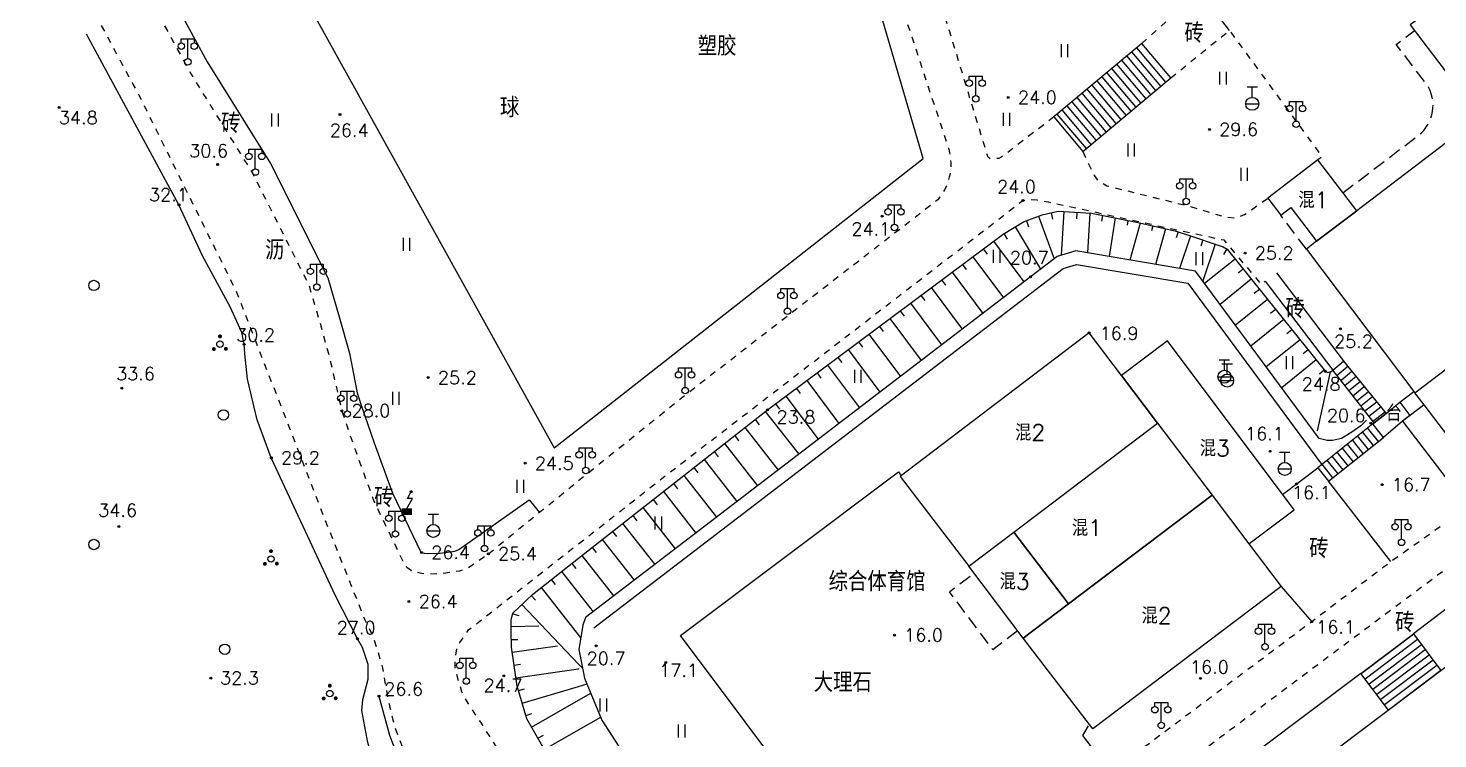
# Model space of a CAD drawing. Extents: x 115374 to 116875, y 149866 to 152432.
# Drawn here: x 116415 to 116632.7, y 150771 to 150880.7 of the extents above; entities that cross this region are included whole.
import ezdxf
from ezdxf.enums import TextEntityAlignment as Align

# ---------------------------------------------------------------- set-up
doc = ezdxf.new("R2010")
doc.units = 0
doc.header["$MEASUREMENT"] = 0
doc.header["$PDMODE"] = 32
doc.header["$PDSIZE"] = 0.3
doc.linetypes.add('X5', pattern=[3, 2, -1])
doc.linetypes.add('X6', pattern=[2, 1, -1])
doc.layers.get('0').update_dxf_attribs({"linetype": 'CONTINUOUS'})
for name, color, linetype in [('BOUND', 7, 'CONTINUOUS'), ('DLDW', 14, 'CONTINUOUS'), ('DLSS', 5, 'CONTINUOUS'), ('DMTZ', 5, 'CONTINUOUS'), ('GCD', 1, 'CONTINUOUS'), ('GXYZ', 2, 'CONTINUOUS'), ('JMD', 6, 'CONTINUOUS'), ('YZH', 2, 'CONTINUOUS'), ('ZBTZ', 5, 'CONTINUOUS')]:
    doc.layers.add(name, color=color, linetype=linetype)
doc.styles.add('HZ', font='rs.shx', dxfattribs={"bigfont": 'hztxt.shx'})
doc.linetypes.add('X19', pattern='A,4.5,[145,symbolx.shx,S=1,R=0,X=0,Y=1],4.5,-0.5,[146,symbolx.shx,S=1,R=0,X=0,Y=0],-0.5', length=10)
doc.linetypes.add('X35', pattern='A,2,[4,symbolt.shx,S=1,R=0,X=0,Y=0],2,[28,symbolt.shx,S=1,R=0,X=0,Y=0],1e-11', length=4)
doc.linetypes.add('X36', pattern='A,2,[4,symbolt.shx,S=1,R=180,X=0,Y=0],2,[28,symbolt.shx,S=1,R=180,X=0,Y=0],1e-11', length=4)
doc.linetypes.add('X4', pattern='A,0,-1e-09,[149,symbolx.shx,S=0.15,R=0,X=0,Y=0],-1.6', length=1.6)
doc.linetypes.add('X40', pattern='A,2,[150,symbolx.shx,S=1,R=0,X=0,Y=0],2,[151,symbolx.shx,S=1,R=0,X=0,Y=0],1e-11', length=4)
doc.linetypes.add('X48', pattern='A,0,-1e-09,[149,symbolx.shx,S=0.15,R=0,X=0,Y=0],-1', length=1)

# ---------------------------------------------------------------- blocks, each defined once
blk = doc.blocks.new('GC121')
for p, q in [((-0.5, -0.64), (-0.5, 1.36)), ((-0.5, -0.64), (-0.5, 0.86)), ((0.5, -0.64), (0.5, 1.36))]:
    blk.add_line(p, q)
blk = doc.blocks.new('GC097')
for p, q in [((-1, 2.92), (-1, 3.52)), ((-1, 3.52), (1, 3.52)), ((0, 0.52), (0, 3.52)), ((1, 3.52), (1, 2.92))]:
    blk.add_line(p, q)
for centre in [(-1, 2.42), (1, 2.42), (0.01, 0)]:
    blk.add_circle(centre, 0.5)
blk = doc.blocks.new('GC133')
for p, q in [((-0.81, 2.59), (0.79, 2.59)), ((-0.01, 0.99), (-0.01, 2.59)), ((-1.01, -0.01), (0.99, -0.01))]:
    blk.add_line(p, q)
blk.add_circle((-0.01, -0.01), 1)
blk = doc.blocks.new('GC268')
for points, const_width in [([(-0.17, 0.74, 1), (0.13, 0.74, 1)], 0.3), ([(-0.15, 0.77, 1), (0.1, 0.77, 1)], 0.25), ([(-1.11, -1.23, 1), (-0.81, -1.23, 1)], 0.3), ([(-1.08, -1.22, 1), (-0.83, -1.22, 1)], 0.25), ([(0.74, -1.19, 1), (1.04, -1.19, 1)], 0.3), ([(0.73, -1.16, 1), (0.98, -1.16, 1)], 0.25)]:
    blk.add_lwpolyline(points, format="xyb", close=True, dxfattribs=dict(const_width=const_width))
blk.add_circle((-0.02, -0.48), 0.5)
blk = doc.blocks.new('GC122')
blk.add_circle((0, 0), 0.8)
blk = doc.blocks.new('GC129')
for p, q in [((0.06, 2.05), (0.66, 3.09)), ((0.48, 3.03), (0.67, 3.09)), ((0.67, 3.09), (0.72, 2.93)), ((-0.04, 0.49), (0.86, 2.05)), ((0.86, 2.05), (0.06, 2.05))]:
    blk.add_line(p, q)
at = {"linetype": 'Continuous', "const_width": 1, "flags": 128}
blk.add_lwpolyline([(-0.83, 0), (0.77, 0)], dxfattribs=at)
blk.add_point((0.67, 3.09))

msp = doc.modelspace()

# ---------------------------------------------------------------- linework, layer by layer
at = {"layer": 'BOUND', "linetype": 'Continuous', "flags": 128}
for points in [[(116577.87, 150861.67), (116591.46, 150873.03), (116586.99, 150878.34), (116573.42, 150867.01)], [(116622.87, 150819.79), (116616.48, 150827.88), (116618.15, 150829.3), (116624.74, 150821.22)], [(116615.84, 150810.74), (116624.32, 150817.52), (116622.65, 150819.62), (116614.16, 150812.83)]]:
    msp.add_lwpolyline(points, close=True, dxfattribs=at)
at = {"layer": 'BOUND', "linetype": 'Continuous', "elevation": 16.76, "flags": 128}
msp.add_lwpolyline([(116628.93, 150787.19), (116633.16, 150781.5), (116625.09, 150775.42), (116620.82, 150781.08)], close=True, dxfattribs=at)
at = {"layer": 'DLSS', "linetype": 'X6', "flags": 128}
msp.add_lwpolyline([(116500, 150810.85), (116502.24, 150812.66), (116516.7, 150824.26), (116555.63, 150854.36, 0.264023), (116557.04, 150862.54), (116546.97, 150893.09), (116542.12, 150910.75), (116538.73, 150931.44), (116538.73, 150931.44), (116537.03, 150941.99), (116535.23, 150951.18), (116533.21, 150960.01), (116532, 150964.77), (116528.8, 150976), (116525.42, 150986.33), (116519.66, 151000)], format="xyb", dxfattribs=at)
for points in [[(116410.13, 150911.05), (116419.65, 150893.47), (116432.37, 150869.81), (116447.18, 150839.94), (116460.88, 150804.67), (116466.93, 150789.45), (116468.03, 150787.23), (116468.78, 150785.18), (116469.68, 150782.12), (116470.48, 150777.42), (116471.51, 150773.02), (116474.83, 150764.26), (116475.65, 150762.67), (116476.45, 150760.29), (116476.96, 150758.51), (116481.73, 150737.07), (116484.45, 150728.71), (116493.91, 150706.93), (116495.98, 150703.34), (116499.17, 150699.53), (116500, 150698.61)], [(116573.42, 150867.01), (116565.23, 150860.73), (116564.88, 150860.61), (116563.91, 150860.46), (116563.59, 150860.53), (116563.24, 150860.77), (116553.96, 150891.14), (116553.85, 150892.04), (116553.92, 150892.97), (116554.27, 150894.21), (116554.98, 150895.45), (116556.35, 150896.4), (116558.12, 150897.08), (116560.46, 150897.57), (116563, 150897.7), (116565.17, 150897.37), (116593.85, 150887.94)], [(116429.39, 150893.38), (116435.21, 150882.61), (116439.95, 150873.92), (116449.66, 150858.28), (116458.36, 150840.99), (116460.02, 150835.3), (116461.56, 150829.76), (116462.94, 150823.73), (116463.42, 150821.64), (116465.47, 150815.63), (116468.39, 150807.68), (116473.02, 150798.07), (116473.49, 150797.47), (116474.22, 150796.96), (116475.49, 150796.59), (116476.57, 150796.45), (116478.91, 150796.52), (116481.65, 150796.92), (116482.97, 150797.39), (116486.06, 150799.55)], [(116586.99, 150878.34), (116595.94, 150886.34), (116595.03, 150887.26), (116593.85, 150887.94)], [(116591.46, 150873.03), (116600.5, 150880.36), (116614.83, 150860.85), (116614.19, 150860.36)], [(116577.87, 150861.67), (116579.58, 150858.05), (116580.26, 150857.12), (116581.61, 150856.36), (116594.49, 150853.18), (116599.84, 150851.56), (116601.48, 150851.4), (116602.87, 150851.93), (116606.46, 150854.46)], [(116500, 150801.09), (116514.1, 150812.12), (116568.6, 150854.08), (116569.68, 150854.24), (116570.79, 150854.19), (116572.53, 150853.88), (116574.05, 150853.55), (116599.66, 150848.01), (116605.43, 150841.14), (116606.04, 150841.63)], [(116763.22, 150791.91), (116744.84, 150818.11), (116737.59, 150827.28), (116735.22, 150829.21), (116734.15, 150829.59), (116732.57, 150829.9), (116730.56, 150830.22), (116729.81, 150830.23), (116724.66, 150830.17), (116704.16, 150829.63), (116697.3, 150829.56), (116691.88, 150829.56), (116689.87, 150829.34), (116687.04, 150829.21), (116684.69, 150828.72), (116680.53, 150826.93), (116671.88, 150822.06), (116657.75, 150813.3), (116643.75, 150804.48), (116587.76, 150762.7), (116555.29, 150735.34), (116547, 150728.75), (116544.99, 150727.15), (116543.3, 150725.53), (116541.96, 150723.94), (116541.6, 150723.28), (116541.43, 150722.33), (116541.35, 150721.43), (116541.37, 150720.67), (116541.45, 150720.11), (116541.97, 150719.31), (116542.82, 150718.33), (116547.35, 150714.59), (116555.01, 150708.66), (116561.3, 150703.6), (116563.9, 150701.32), (116567.82, 150698.3), (116572.7, 150694.36), (116575.54, 150691.76), (116578.12, 150689.03), (116580.96, 150686.01)], [(116647.86, 150820.79), (116651.38, 150816.01), (116637.44, 150806.78), (116625.47, 150798.33), (116613.25, 150789.06), (116582.2, 150765.8), (116559.09, 150748.24), (116550.5, 150741.79), (116542.71, 150735.88), (116534.29, 150729.63), (116532.13, 150728.17), (116531.33, 150728), (116530.62, 150728.07), (116530.03, 150728.3), (116529.2, 150728.79), (116528.69, 150729.35), (116515.85, 150739.3), (116507.43, 150746.54), (116500, 150754.08)], [(116486.06, 150799.55), (116500, 150810.85)], [(116500, 150754.08), (116498.07, 150756.04), (116487.21, 150769.88), (116484.88, 150773.52), (116482.66, 150776.91), (116481.95, 150778.22), (116480.95, 150781.82), (116480.92, 150783.24), (116481.18, 150784.85), (116481.64, 150785.83), (116482.62, 150787.26), (116482.99, 150787.78), (116500, 150801.09)]]:
    msp.add_lwpolyline(points, dxfattribs=at)
at = {"layer": 'DLSS', "linetype": 'Continuous', "flags": 128}
msp.add_lwpolyline([(116429.39, 150893.38), (116432.13, 150894.86), (116437.95, 150884.1), (116442.65, 150875.49), (116452.39, 150859.81), (116461.27, 150842.14), (116463.02, 150836.15), (116464.59, 150830.53), (116465.81, 150824.38), (116466.43, 150822.5), (116468.42, 150816.67), (116471.27, 150808.89), (116475.65, 150799.8), (116476.13, 150799.66), (116476.72, 150799.58), (116478.63, 150799.64), (116480.9, 150799.97), (116481.52, 150800.19), (116492.36, 150807.9), (116493.94, 150805.94)], dxfattribs=at)
at = {"layer": 'DLSS', "linetype": 'X4', "flags": 128}
for points in [[(116595.94, 150886.34), (116600.5, 150880.36)], [(116606.04, 150841.63), (116616.48, 150827.88)], [(116607.78, 150842.95), (116618.22, 150829.2)], [(116550.5, 150741.79), (116550.82, 150742.77), (116547.5, 150747.97), (116545.85, 150746.74), (116515.72, 150786.95), (116549.4, 150812.18), (116549.72, 150811.72)], [(116625.47, 150798.33), (116615.84, 150810.74)], [(116608.5, 150794.48), (116613.25, 150789.06)], [(116582.2, 150765.8), (116577.86, 150771.5), (116578.77, 150772.98)]]:
    msp.add_lwpolyline(points, dxfattribs=at)
at = {"layer": 'DLSS', "linetype": 'X4', "elevation": 16.05, "flags": 128}
msp.add_lwpolyline([(116608.73, 150808.71), (116614.16, 150812.83)], dxfattribs=at)
at = {"layer": 'DMTZ', "linetype": 'Continuous'}
for p, q in [((116572.97, 150852.18), (116573.2, 150851.21)), ((116574.94, 150852.38), (116574.55, 150845.64)), ((116576.94, 150852.27), (116576.88, 150851.27)), ((116578.94, 150852.15), (116578.58, 150846.02)), ((116567.41, 150850.03), (116571.34, 150843.48)), ((116569.17, 150850.98), (116569.51, 150850.04)), ((116571.05, 150851.66), (116573.43, 150845.09)), ((116580.9, 150851.8), (116580.77, 150850.89)), ((116582.87, 150851.41), (116581.97, 150845.44)), ((116584.83, 150851.02), (116584.72, 150850.29)), ((116586.75, 150850.62), (116585.16, 150844.9)), ((116588.71, 150850.19), (116588.49, 150849.4)), ((116564.09, 150847.82), (116568.78, 150841.53)), ((116565.7, 150849), (116566.21, 150848.14)), ((116590.66, 150849.75), (116589.12, 150844.23)), ((116592.6, 150849.27), (116592.3, 150848.31)), ((116594.5, 150848.64), (116592.82, 150843.61)), ((116596.4, 150848.01), (116596.09, 150847.06)), ((116562.48, 150846.62), (116563.08, 150845.82)), ((116598.3, 150847.38), (116596.4, 150841.68)), ((116600.14, 150846.62), (116599.63, 150845.75)), ((116559.28, 150844.23), (116559.88, 150843.43)), ((116560.88, 150845.42), (116565.6, 150839.09)), ((116601.39, 150845.06), (116596.67, 150841.3)), ((116602.64, 150843.49), (116601.85, 150842.87)), ((116556.07, 150841.84), (116556.67, 150841.03)), ((116557.68, 150843.03), (116562.43, 150836.66)), ((116603.89, 150841.93), (116599.08, 150838.05)), ((116552.87, 150839.44), (116553.46, 150838.64)), ((116554.47, 150840.64), (116559.25, 150834.23)), ((116605.14, 150840.38), (116604.36, 150839.75)), ((116549.66, 150837.05), (116550.26, 150836.25)), ((116551.26, 150838.25), (116556.07, 150831.8)), ((116606.4, 150838.82), (116601.46, 150834.83)), ((116607.66, 150837.27), (116606.88, 150836.64)), ((116546.45, 150834.66), (116547.05, 150833.86)), ((116548.06, 150835.86), (116552.9, 150829.37)), ((116608.91, 150835.71), (116603.84, 150831.61)), ((116544.85, 150833.46), (116549.72, 150826.94)), ((116611.43, 150832.6), (116606.22, 150828.39)), ((116610.17, 150834.15), (116609.39, 150833.53)), ((116541.65, 150831.07), (116546.54, 150824.51)), ((116543.25, 150832.27), (116543.85, 150831.47)), ((116612.68, 150831.04), (116611.91, 150830.41)), ((116538.44, 150828.68), (116543.37, 150822.08)), ((116540.04, 150829.88), (116540.64, 150829.07)), ((116613.94, 150829.49), (116608.6, 150825.17)), ((116535.23, 150826.29), (116540.19, 150819.65)), ((116536.84, 150827.48), (116537.43, 150826.68)), ((116616.06, 150827.64), (116614.07, 150818.53)), ((116615.2, 150827.93), (116614.42, 150827.3)), ((116532.03, 150823.9), (116537.01, 150817.22)), ((116533.63, 150825.09), (116534.23, 150824.29)), ((116528.83, 150821.5), (116534, 150814.91)), ((116530.42, 150822.7), (116531.02, 150821.9)), ((116527.25, 150820.26), (116527.87, 150819.47)), ((116524.11, 150817.79), (116524.72, 150817.01)), ((116525.68, 150819.03), (116530.82, 150812.48)), ((116520.96, 150815.32), (116521.58, 150814.54)), ((116522.53, 150816.56), (116527.64, 150810.05)), ((116517.81, 150812.85), (116518.43, 150812.07)), ((116519.39, 150814.09), (116524.46, 150807.61)), ((116516.24, 150811.62), (116521.29, 150805.18)), ((116513.09, 150809.15), (116518.11, 150802.75)), ((116514.67, 150810.39), (116515.28, 150809.6)), ((116509.94, 150806.68), (116514.93, 150800.32)), ((116511.52, 150807.92), (116512.14, 150807.13)), ((116506.8, 150804.21), (116511.76, 150797.89)), ((116508.37, 150805.45), (116508.99, 150804.66)), ((116505.22, 150802.98), (116505.84, 150802.19)), ((116502.08, 150800.51), (116502.69, 150799.72)), ((116503.65, 150801.74), (116508.58, 150795.46)), ((116498.93, 150798.04), (116499.55, 150797.25)), ((116500.5, 150799.28), (116505.4, 150793.03)), ((116495.78, 150795.57), (116496.4, 150794.79)), ((116497.36, 150796.81), (116500, 150793.44)), ((116494.21, 150794.34), (116500, 150786.96)), ((116500, 150793.44), (116502.23, 150790.6)), ((116491.21, 150791.7), (116500, 150782.51)), ((116492.65, 150793.08), (116493.35, 150792.36)), ((116489.82, 150790.29), (116490.79, 150790.04)), ((116489.58, 150788.32), (116493.84, 150788.42)), ((116500, 150786.96), (116500.31, 150786.55)), ((116489.61, 150786.32), (116490.61, 150786.33)), ((116489.73, 150784.33), (116496.72, 150785.35)), ((116490.02, 150782.35), (116491.01, 150782.49)), ((116500, 150782.51), (116500.61, 150781.87)), ((116490.31, 150780.37), (116500, 150781.79)), ((116500, 150781.79), (116500.11, 150781.81)), ((116490.7, 150778.41), (116491.66, 150778.7)), ((116491.27, 150776.49), (116500, 150779.07)), ((116500, 150779.07), (116501.3, 150779.46)), ((116500, 150776.96), (116501.88, 150778.04)), ((116492.71, 150772.79), (116500, 150776.96)), ((116491.83, 150774.58), (116492.79, 150774.86)), ((116500, 150772.35), (116503.42, 150774.31)), ((116493.7, 150771.05), (116494.57, 150771.55)), ((116494.7, 150769.32), (116500, 150772.35))]:
    msp.add_line(p, q, dxfattribs=at)
at = {"layer": 'DMTZ', "linetype": 'X40', "flags": 128}
msp.add_lwpolyline([(116475.51, 150744.22), (116473.68, 150752.87), (116471.37, 150758.94), (116469.67, 150763.47), (116468.75, 150765.77), (116467.45, 150770.38), (116466.51, 150775.33), (116466.66, 150777.03), (116467.48, 150780.19), (116467.48, 150782.47), (116466.61, 150785.09), (116465.85, 150786.43), (116462.38, 150793.16), (116452.54, 150814.36), (116450.33, 150820.23), (116448.87, 150826.49), (116448.44, 150830.43), (116448.35, 150831.89), (116447.98, 150833.73), (116446.19, 150837.7), (116441.89, 150845.54), (116438.28, 150853.44), (116424, 150879.77)], dxfattribs=at)
at = {"layer": 'DMTZ', "linetype": 'Continuous', "elevation": 3, "flags": 128}
for points in [[(116500, 150798.88), (116529.17, 150821.76), (116565.57, 150848.92), (116568.74, 150850.83), (116571.61, 150851.87), (116574.07, 150852.43), (116579.24, 150852.13), (116586.18, 150850.75), (116592.07, 150849.44), (116593.76, 150848.89), (116599.56, 150846.96), (116600.16, 150846.6), (116603.35, 150842.6), (116615.38, 150827.7), (116615.73, 150827.56), (116616.22, 150827.67), (116616.48, 150827.88)], [(116500, 150760.99), (116496.88, 150765.5), (116491.99, 150774.05), (116490.5, 150779.08), (116489.62, 150785.13), (116489.6, 150787.57), (116489.56, 150789.27), (116489.84, 150790.39), (116492.86, 150793.28), (116500, 150798.88)]]:
    msp.add_lwpolyline(points, dxfattribs=at)
at = {"layer": 'DMTZ', "linetype": 'X48', "elevation": 3, "flags": 128}
msp.add_lwpolyline([(116621.67, 150820.17), (116620.8, 150819.3), (116619.42, 150818.32), (116617.85, 150817.37), (116616.43, 150817.02), (116615.64, 150817.02), (116614.36, 150817.37), (116595.28, 150843.19), (116576.78, 150846.32), (116573.91, 150845.45), (116501.08, 150789.72), (116500.65, 150788.51), (116500.01, 150784.75), (116500.93, 150780.36), (116503.61, 150773.83), (116508.28, 150766.58), (116516.18, 150759.39), (116523.81, 150752.87), (116533.15, 150744.54), (116538.17, 150740.83), (116541.19, 150738.52)], dxfattribs=at)
at = {"layer": 'DMTZ', "linetype": 'X36', "elevation": 20.32, "flags": 128}
msp.add_lwpolyline([(116502.33, 150788.1), (116574.86, 150843.6), (116576.92, 150844.22), (116594.12, 150841.31), (116614.74, 150813.41)], dxfattribs=at)
at = {"layer": 'DMTZ', "linetype": 'X36', "flags": 128}
msp.add_lwpolyline([(116626.84, 150822.97), (116629.02, 150824.63)], dxfattribs=at)
at = {"layer": 'DMTZ', "linetype": 'X35', "flags": 128}
for points, elevation in [([(116654.69, 150806.8), (116628.93, 150787.19)], 15.42), ([(116620.82, 150781.08), (116589.33, 150757.4), (116593.28, 150751.47)], 16.76)]:
    msp.add_lwpolyline(points, dxfattribs=dict(at, elevation=elevation))
msp.add_lwpolyline([(116469.17, 150777.54), (116470.8, 150771.54), (116476.77, 150755.68), (116478.61, 150744.6), (116480.72, 150734.97), (116484.82, 150724.23), (116489, 150714.14), (116495.62, 150699.67), (116500, 150695.37)], dxfattribs=at)
at = {"layer": 'GCD', "linetype": 'Continuous'}
for p in [(116566.36, 150870.01, 24.01), (116419.76, 150868.45, 34.8), (116463.15, 150867.4, 26.4), (116597.44, 150865.07, 29.58), (116444.25, 150859.66, 30.59), (116568.6, 150854.08, 23.98), (116438.28, 150853.44, 32.09), (116546.87, 150851.67, 24.09), (116602.93, 150845.99, 25.23), (116569.81, 150842.32, 20.66), (116578.85, 150833.67, 16.91), (116617.67, 150834.29, 25.24), (116448.35, 150831.89, 30.25), (116476.78, 150826.75, 25.2), (116615.38, 150827.7, 24.77), (116429.46, 150825.14, 33.6), (116463.42, 150821.64, 28.01), (116529.17, 150821.76, 23.8), (116622.36, 150819.73, 20.58), (116606.81, 150815.37, 16.11), (116452.54, 150814.36, 29.16), (116491.74, 150813.53, 24.5), (116610.87, 150810.33, 16.05), (116624.1, 150810.22, 16.73), (116428.99, 150803.74, 34.6), (116475.73, 150799.75, 26.37), (116486.06, 150799.55, 25.4), (116473.8, 150792.18, 26.36), (116613.25, 150789.06, 16.1), (116548.78, 150787, 16.04), (116465.85, 150786.43, 27), (116502.71, 150785.32, 20.66), (116513.48, 150782.77, 17.12), (116443.21, 150780.32, 32.3), (116488.47, 150780.68, 24.68), (116596.07, 150780.31, 16.04), (116469.17, 150777.54, 26.64)]:
    msp.add_point(p, dxfattribs=at)
at = {"layer": 'JMD', "linetype": 'Continuous', "flags": 128}
for points in [[(116645.3, 150837.38), (116648.38, 150839.79), (116650.52, 150837.05), (116650.39, 150836.95), (116655.32, 150830.51), (116663.41, 150836.71), (116659.47, 150841.86), (116689.33, 150864.74), (116683.55, 150872.28), (116685.57, 150873.84), (116683.06, 150877.12), (116670.38, 150867.41), (116645.98, 150899.26), (116644.04, 150897.79), (116646.46, 150894.49), (116628.43, 150881.25), (116639.24, 150867), (116620.18, 150852.5), (116613.99, 150847.8), (116612.4, 150846.59), (116629.18, 150824.42), (116639.24, 150832.08), (116645.63, 150836.95)], [(116608.44, 150851.84), (116610.03, 150853.04), (116613.99, 150847.8), (116620.18, 150852.5), (116614.19, 150860.36), (116606.46, 150854.46)], [(116560.27, 150797.65), (116567.2, 150802.89), (116589.42, 150819.7), (116583.85, 150827.06), (116578.85, 150833.67), (116549.68, 150811.5)], [(116610.5, 150806.35), (116590.95, 150832.43), (116583.85, 150827.06), (116589.42, 150819.7), (116597.83, 150808.59), (116603.52, 150801.07)], [(116635.88, 150815.62), (116630.59, 150822.57), (116629.18, 150824.42), (116639.24, 150832.08), (116645.93, 150823.31)], [(116630.59, 150822.57), (116627.24, 150820.02), (116634.47, 150810.59), (116647.86, 150820.79), (116645.93, 150823.31), (116635.88, 150815.62)], [(116575.65, 150791.81), (116567.2, 150802.89), (116589.42, 150819.7), (116597.83, 150808.59)], [(116568.65, 150786.52), (116575.65, 150791.81), (116597.83, 150808.59), (116603.52, 150801.07), (116608.5, 150794.48), (116579.44, 150772.5)], [(116567.2, 150802.89), (116575.65, 150791.81), (116568.65, 150786.52), (116560.27, 150797.65)], [(116640.6, 150691.33), (116594.56, 150752.42), (116659.05, 150801.01), (116705.07, 150739.93), (116698.28, 150734.81), (116679.69, 150720.8), (116672.71, 150715.53), (116654.16, 150701.55), (116647.19, 150696.3)]]:
    msp.add_lwpolyline(points, close=True, dxfattribs=at)
at = {"layer": 'YZH', "linetype": 'Continuous'}
for p, q in [((116589.16, 150871.11), (116584.68, 150876.42)), ((116589.93, 150871.75), (116585.45, 150877.06)), ((116590.7, 150872.39), (116586.22, 150877.7)), ((116586.09, 150868.54), (116581.61, 150873.85)), ((116586.86, 150869.18), (116582.38, 150874.49)), ((116587.63, 150869.83), (116583.15, 150875.13)), ((116588.4, 150870.47), (116583.92, 150875.78)), ((116583.79, 150866.62), (116579.31, 150871.93)), ((116584.56, 150867.26), (116580.08, 150872.57)), ((116585.33, 150867.9), (116580.85, 150873.21)), ((116581.49, 150864.7), (116577.01, 150870)), ((116582.26, 150865.34), (116577.78, 150870.65)), ((116583.02, 150865.98), (116578.54, 150871.29)), ((116578.42, 150862.13), (116573.94, 150867.44)), ((116579.19, 150862.77), (116574.71, 150868.08)), ((116579.95, 150863.41), (116575.47, 150868.72)), ((116580.72, 150864.05), (116576.24, 150869.36)), ((116617.1, 150827.09), (116618.79, 150828.52)), ((116617.72, 150826.31), (116619.43, 150827.73)), ((116618.34, 150825.52), (116620.07, 150826.95)), ((116618.96, 150824.74), (116620.71, 150826.16)), ((116619.58, 150823.95), (116621.35, 150825.38)), ((116620.2, 150823.17), (116621.99, 150824.59)), ((116620.82, 150822.39), (116622.63, 150823.81)), ((116621.44, 150821.6), (116623.27, 150823.02)), ((116622.06, 150820.82), (116623.91, 150822.24)), ((116622.68, 150820.03), (116624.55, 150821.45)), ((116621.98, 150815.65), (116620.31, 150817.74)), ((116622.76, 150816.27), (116621.09, 150818.37)), ((116623.54, 150816.9), (116621.87, 150818.99)), ((116618.86, 150813.15), (116617.18, 150815.25)), ((116619.64, 150813.78), (116617.96, 150815.87)), ((116620.42, 150814.4), (116618.74, 150816.49)), ((116621.2, 150815.02), (116619.53, 150817.12)), ((116616.51, 150811.28), (116614.84, 150813.37)), ((116617.29, 150811.9), (116615.62, 150814)), ((116618.08, 150812.53), (116616.4, 150814.62)), ((116628.98, 150787.12, 16.76), (116620.87, 150781.01, 16.76)), ((116629.58, 150786.32, 16.76), (116621.48, 150780.21, 16.76)), ((116630.18, 150785.51, 16.76), (116622.08, 150779.41, 16.76)), ((116630.77, 150784.71, 16.76), (116622.68, 150778.61, 16.76)), ((116631.37, 150783.91, 16.76), (116623.28, 150777.82, 16.76)), ((116631.97, 150783.11, 16.76), (116623.88, 150777.02, 16.76)), ((116632.56, 150782.31, 16.76), (116624.48, 150776.22, 16.76))]:
    msp.add_line(p, q, dxfattribs=at)
at = {"layer": 'YZH', "linetype": 'X19', "flags": 128}
for points in [[(116500, 150818.84), (116553.22, 150860.6), (116538.27, 150911.59), (116522.87, 150939.59), (116500, 150926.94)], [(116500, 150926.94), (116450.01, 150899.29), (116496.25, 150815.9), (116500, 150818.84)]]:
    msp.add_lwpolyline(points, dxfattribs=at)
at = {"layer": 'YZH', "linetype": 'X5', "flags": 128}
msp.add_lwpolyline([(116618.06, 150855.29), (116618.06, 150855.29), (116629.7, 150864.15, 0.396017), (116630.96, 150872.07), (116626.28, 150878.19), (116629.12, 150880.34)], format="xyb", dxfattribs=at)
at = {"layer": 'YZH', "linetype": 'Continuous', "flags": 128}
for points in [[(116577.87, 150861.67), (116591.46, 150873.03), (116586.99, 150878.34), (116573.42, 150867.01)], [(116622.87, 150819.79), (116616.48, 150827.88), (116618.15, 150829.3), (116624.74, 150821.22)], [(116615.84, 150810.74), (116624.32, 150817.52), (116622.65, 150819.62), (116614.16, 150812.83)]]:
    msp.add_lwpolyline(points, dxfattribs=at)
at = {"layer": 'YZH', "linetype": 'X5', "flags": 128}
for points in [[(116612.4, 150846.59), (116608.44, 150851.84)], [(116567.77, 150787.65), (116563.98, 150784.73), (116557.26, 150793.69), (116561.09, 150796.55)]]:
    msp.add_lwpolyline(points, dxfattribs=at)
at = {"layer": 'YZH', "linetype": 'Continuous', "flags": 128}
msp.add_lwpolyline([(116627.24, 150820.02), (116624.32, 150817.52), (116622.65, 150819.62), (116622.87, 150819.79), (116624.74, 150821.22), (116626.84, 150822.97), (116628.41, 150820.91)], close=True, dxfattribs=at)
at = {"layer": 'YZH', "linetype": 'Continuous', "elevation": 16.76, "flags": 128}
msp.add_lwpolyline([(116628.93, 150787.19), (116633.16, 150781.5), (116625.09, 150775.42), (116620.82, 150781.08)], dxfattribs=at)

# ---------------------------------------------------------------- block references
at = {"layer": 'DLDW', "linetype": 'Continuous'}
for p in [(116439.64, 150875.52), (116561.33, 150869.79), (116610.82, 150865.87), (116450.07, 150858.49), (116593.84, 150853.95), (116548.79, 150849.92), (116459.57, 150840.74), (116532.25, 150836.99), (116516.44, 150824.74), (116464.27, 150821.13), (116501.09, 150812.41), (116471.69, 150802.6), (116627.1, 150801.31), (116485.45, 150800.34), (116606.01, 150785.17), (116482.65, 150779.89), (116589.99, 150773.05)]:
    msp.add_blockref('GC097', p, dxfattribs=at)
at = {"layer": 'GXYZ', "linetype": 'Continuous'}
for name, p in [('GC133', (116604.05, 150869.04)), ('GC133', (116599.76, 150826.9)), ('GC133', (116600.18, 150826.3)), ('GC133', (116609.08, 150812.66)), ('GC129', (116473.49, 150806.05)), ('GC133', (116477.57, 150803.08))]:
    msp.add_blockref(name, p, dxfattribs=at)
at = {"layer": 'ZBTZ', "linetype": 'Continuous'}
for name, p in [('GC121', (116575.07, 150876.89)), ('GC121', (116599.55, 150872.63)), ('GC121', (116453.14, 150866.19, 8.31)), ('GC121', (116566.1, 150866.29)), ('GC121', (116585.36, 150861.55)), ('GC121', (116602.81, 150857.8)), ('GC121', (116473.43, 150846.96, 8.31)), ('GC121', (116564.6, 150845.1)), ('GC121', (116595.9, 150844.78)), ('GC122', (116425.14, 150840.98)), ('GC268', (116444.63, 150832.39)), ('GC121', (116609.83, 150828.72)), ('GC121', (116543.16, 150826.59)), ('GC121', (116471.8, 150823.19, 8.31)), ('GC122', (116445.14, 150820.98)), ('GC121', (116491.03, 150809.62, 8.31)), ('GC121', (116512.34, 150803.93)), ('GC122', (116425.14, 150800.98)), ('GC268', (116452.51, 150799.22)), ('GC122', (116445.34, 150784.8)), ('GC268', (116461.59, 150778.43)), ('GC121', (116503.84, 150775.84)), ('GC121', (116515.94, 150771.83))]:
    msp.add_blockref(name, p, dxfattribs=at)

# ---------------------------------------------------------------- texts
at = {"layer": 'DLDW', "linetype": 'Continuous', "style": 'HZ'}
for s, p in [('塑胶', (116521.39, 150878.12)), ('球', (116489.35, 150868.61))]:
    msp.add_text(s, height=3, dxfattribs=at).set_placement(p, align=Align.MIDDLE)
at = {"layer": 'DLSS', "linetype": 'Continuous', "style": 'HZ'}
for s, p in [('砖', (116595.08, 150880.11)), ('砖', (116610.67, 150837.56)), ('砖', (116614.34, 150800.53)), ('砖', (116627.61, 150789.1)), ('大理石', (116540.8, 150779.86))]:
    msp.add_text(s, height=3, dxfattribs=at).set_placement(p, align=Align.MIDDLE)
at = {"layer": 'GCD', "linetype": 'Continuous', "style": 'HZ'}
for s, p in [('24.0', (116567.86, 150869.01, 24.01)), ('34.8', (116419.72, 150865.9, 34.8)), ('26.4', (116461.57, 150863.95, 26.4)), ('29.6', (116598.94, 150864.07, 29.58)), ('30.6', (116439.85, 150860.77, 30.59)), ('24.0', (116564.64, 150855.23, 23.98)), ('32.1', (116433.64, 150853.99, 32.09)), ('24.1', (116542.13, 150848.72, 24.09)), ('20.7', (116566.61, 150844.26, 20.66)), ('25.2', (116604.43, 150844.99, 25.23)), ('30.2', (116447.12, 150832.32, 30.25)), ('25.2', (116616.68, 150831.35, 25.24)), ('33.6', (116428.57, 150826.35, 33.6)), ('25.2', (116478.28, 150825.75, 25.17)), ('24.8', (116611.69, 150824.75, 24.77)), ('28.0', (116464.92, 150820.64, 28.01)), ('23.8', (116530.57, 150819.68, 23.8)), ('20.6', (116615.56, 150819.9, 20.58)), ('16.1', (116602.93, 150817.1, 16.11)), ('29.2', (116454.04, 150813.36, 29.16)), ('24.5', (116493.24, 150812.53, 24.5)), ('16.7', (116625.6, 150809.22, 16.73)), ('16.1', (116610.18, 150808.01, 16.05)), ('34.6', (116425.8, 150805.27, 34.6)), ('26.4', (116477.23, 150798.75, 26.37)), ('25.4', (116487.56, 150798.55, 25.4)), ('26.4', (116475.3, 150791.18, 26.36)), ('27.0', (116462.64, 150787.13, 27)), ('16.1', (116613.92, 150787.23, 16.1)), ('16.0', (116550.28, 150786, 16.04)), ('20.7', (116501.24, 150782.38, 20.66)), ('17.1', (116512.44, 150780.54, 17.12)), ('16.0', (116594.43, 150781.06, 16.04)), ('32.3', (116444.62, 150779.37, 32.3)), ('24.7', (116485.32, 150778.24, 24.65)), ('26.6', (116469.99, 150777.65, 26.64))]:
    msp.add_text(s, height=2, dxfattribs=at).set_placement(p)
msp.add_text('16.9', height=2, dxfattribs=at).set_placement((116583.48, 150833.59, 16.91), align=Align.MIDDLE)
at = {"layer": 'JMD', "linetype": 'Continuous', "style": 'HZ'}
for s, height, p in [('混1', 2.5, (116613.49, 150854.29)), ('混2', 2.5, (116569.74, 150818.37)), ('混3', 2.5, (116598.27, 150815.95)), ('混1', 2.5, (116578.52, 150803.65)), ('综合体育馆', 3, (116546.1, 150795.43)), ('混3', 2.5, (116567.35, 150795.38)), ('混2', 2.5, (116589.27, 150790.1))]:
    msp.add_text(s, height=height, dxfattribs=at).set_placement(p, align=Align.MIDDLE)
at = {"layer": 'YZH', "linetype": 'Continuous', "style": 'HZ'}
msp.add_text('台', height=2.5, dxfattribs=at).set_placement((116625.9, 150821.4), align=Align.MIDDLE)
at = {"layer": 'ZBTZ', "linetype": 'Continuous', "style": 'HZ'}
for s, p in [('砖', (116446.27, 150866.18)), ('沥', (116453.07, 150846.56)), ('砖', (116469.93, 150808.38))]:
    msp.add_text(s, height=3, dxfattribs=at).set_placement(p, align=Align.MIDDLE)

doc.saveas('drawing.dxf')
